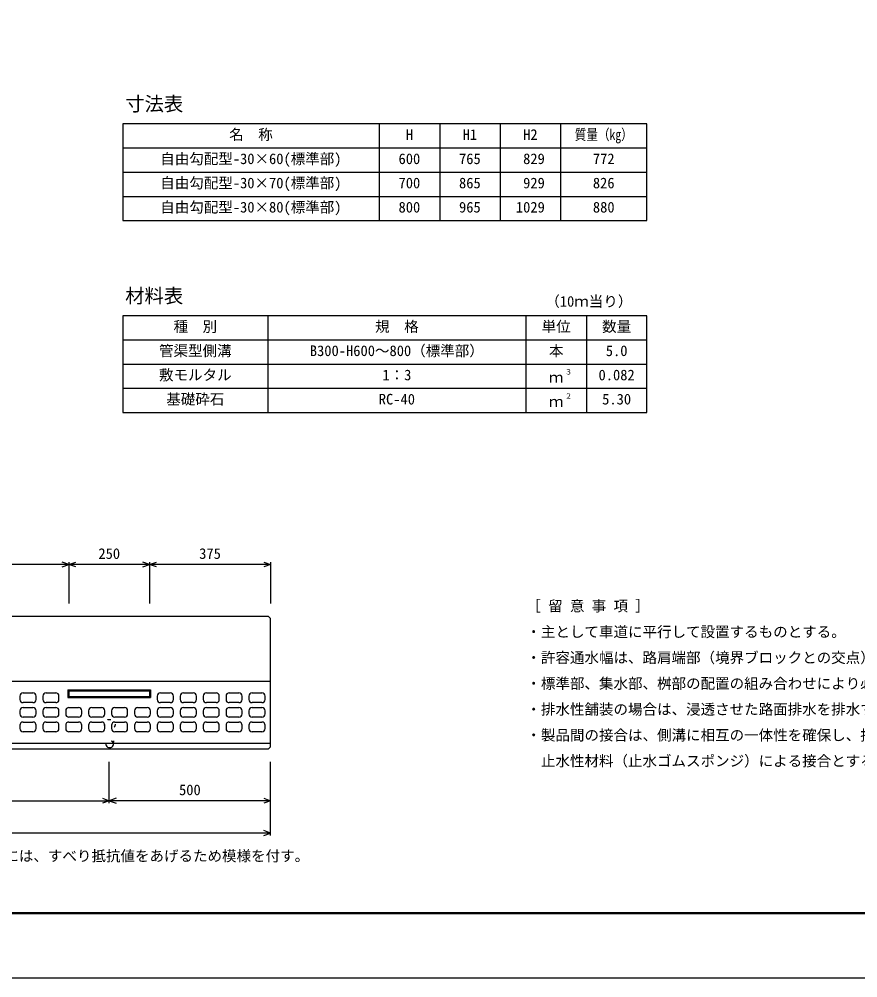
# Model space of a CAD drawing. Units: millimetres, scale not verified. Extents: x -12600 to 12600, y -5940 to 5940.
# Drawn here: x -9534 to -6934, y -5940 to -2970 of the extents above; entities that cross this region are included whole.
import ezdxf
from ezdxf.enums import TextEntityAlignment as Align

# ---------------------------------------------------------------- set-up
doc = ezdxf.new("R2010")
doc.units = ezdxf.units.MM
doc.header["$LTSCALE"] = 40
doc.linetypes.add('DOTTED', pattern=[1.75, 0.25, -1.5])
for name, color, linetype, lineweight in [('0-0_DIM', 7, 'Continuous', 25), ('0-1_Defpoints', 5, 'Continuous', 25), ('0-2_HATCH', 6, 'Continuous', 25), ('0-3_HYO', 3, 'Continuous', 25), ('0-4_HYO2', 4, 'Continuous', 25), ('0-5_OUTLINE', 3, 'Continuous', 25), ('0-6_OUTLINE2', 4, 'DOTTED', 25), ('0-7_TXT', 7, 'Continuous', 25), ('0-8_WAKU', 3, 'Continuous', 25)]:
    doc.layers.add(name, color=color, linetype=linetype, lineweight=lineweight)
doc.styles.add('ＭＳ ゴシック', font='')
doc.styles.get('ＭＳ ゴシック').set_extended_font_data('MS Gothic')

msp = doc.modelspace()

# ---------------------------------------------------------------- linework, layer by layer
at = {"layer": '0-0_DIM'}
for p, q in [((-9379.31, -4652.02), (-9379.31, -4780.52)), ((-9129.31, -4652.02), (-9129.31, -4780.52)), ((-8754.31, -4652.02), (-8754.31, -4780.52)), ((-9254.31, -5399.02), (-9254.31, -5270.52)), ((-8754.31, -5499.02), (-8754.31, -5270.52)), ((-10254.31, -5391.52), (-9254.31, -5391.52)), ((-8754.31, -5391.52), (-9254.31, -5391.52)), ((-8754.31, -5491.52), (-10754.31, -5491.52))]:
    msp.add_line(p, q, dxfattribs=at)
for points in [[(-8754.31, -4659.52), (-9129.31, -4659.52), (-9379.31, -4659.52), (-10129.31, -4659.52), (-10379.31, -4659.52), (-10754.31, -4659.52)], [(-9400.46, -4667.21), (-9379.31, -4659.52), (-9400.46, -4651.82)], [(-9358.17, -4667.21), (-9379.31, -4659.52), (-9358.17, -4651.82)], [(-9150.46, -4667.21), (-9129.31, -4659.52), (-9150.46, -4651.82)], [(-9108.17, -4667.21), (-9129.31, -4659.52), (-9108.17, -4651.82)], [(-8775.46, -4651.82), (-8754.31, -4659.52), (-8775.46, -4667.21)], [(-9275.46, -5383.82), (-9254.31, -5391.52), (-9275.46, -5399.21)], [(-9233.17, -5383.82), (-9254.31, -5391.52), (-9233.17, -5399.21)], [(-8775.46, -5383.82), (-8754.31, -5391.52), (-8775.46, -5399.21)], [(-8775.46, -5499.21), (-8754.31, -5491.52), (-8775.46, -5483.82)]]:
    msp.add_lwpolyline(points, dxfattribs=at)
at = {"layer": '0-1_Defpoints'}
msp.add_lwpolyline([(-12600, -5940), (-4200, -5940), (-4200, 0), (-12600, 0)], close=True, dxfattribs=at)
at = {"layer": '0-2_HATCH'}
for p, q in [((-9531.31, -5067.52), (-9531.31, -5077.52)), ((-9521.31, -5057.52), (-9491.31, -5057.52)), ((-9481.31, -5077.52), (-9481.31, -5067.52)), ((-9460.31, -5067.52), (-9460.31, -5077.52)), ((-9450.31, -5057.52), (-9420.31, -5057.52)), ((-9410.31, -5077.52), (-9410.31, -5067.52)), ((-9105.31, -5067.52), (-9105.31, -5077.52)), ((-9095.31, -5057.52), (-9065.31, -5057.52)), ((-9055.31, -5077.52), (-9055.31, -5067.52)), ((-9034.31, -5067.52), (-9034.31, -5077.52)), ((-9024.31, -5057.52), (-8994.31, -5057.52)), ((-8984.31, -5077.52), (-8984.31, -5067.52)), ((-8963.31, -5067.52), (-8963.31, -5077.52)), ((-8953.31, -5057.52), (-8923.31, -5057.52)), ((-8913.31, -5077.52), (-8913.31, -5067.52)), ((-8892.31, -5067.52), (-8892.31, -5077.52)), ((-8882.31, -5057.52), (-8852.31, -5057.52)), ((-8842.31, -5077.52), (-8842.31, -5067.52)), ((-8821.31, -5067.52), (-8821.31, -5077.52)), ((-8811.31, -5057.52), (-8781.31, -5057.52)), ((-8771.31, -5077.52), (-8771.31, -5067.52)), ((-9491.31, -5087.52), (-9521.31, -5087.52)), ((-9521.31, -5102.52), (-9491.31, -5102.52)), ((-9420.31, -5087.52), (-9450.31, -5087.52)), ((-9450.31, -5102.52), (-9420.31, -5102.52)), ((-9379.31, -5102.52), (-9349.31, -5102.52)), ((-9308.31, -5102.52), (-9278.31, -5102.52)), ((-9237.31, -5102.52), (-9207.31, -5102.52)), ((-9166.31, -5102.52), (-9136.31, -5102.52)), ((-9065.31, -5087.52), (-9095.31, -5087.52)), ((-9095.31, -5102.52), (-9065.31, -5102.52)), ((-8994.31, -5087.52), (-9024.31, -5087.52)), ((-9024.31, -5102.52), (-8994.31, -5102.52)), ((-8923.31, -5087.52), (-8953.31, -5087.52)), ((-8953.31, -5102.52), (-8923.31, -5102.52)), ((-8852.31, -5087.52), (-8882.31, -5087.52)), ((-8882.31, -5102.52), (-8852.31, -5102.52)), ((-8781.31, -5087.52), (-8811.31, -5087.52)), ((-8811.31, -5102.52), (-8781.31, -5102.52)), ((-9531.31, -5112.52), (-9531.31, -5122.52)), ((-9491.31, -5132.52), (-9521.31, -5132.52)), ((-9481.31, -5122.52), (-9481.31, -5112.52)), ((-9460.31, -5112.52), (-9460.31, -5122.52)), ((-9420.31, -5132.52), (-9450.31, -5132.52)), ((-9410.31, -5122.52), (-9410.31, -5112.52)), ((-9389.31, -5112.52), (-9389.31, -5122.52)), ((-9349.31, -5132.52), (-9379.31, -5132.52)), ((-9339.31, -5122.52), (-9339.31, -5112.52)), ((-9318.31, -5112.52), (-9318.31, -5122.52)), ((-9278.31, -5132.52), (-9308.31, -5132.52)), ((-9268.31, -5124.52), (-9268.31, -5112.52)), ((-9247.31, -5112.52), (-9247.31, -5124.52)), ((-9207.31, -5132.52), (-9237.31, -5132.52)), ((-9197.31, -5122.52), (-9197.31, -5112.52)), ((-9176.31, -5112.52), (-9176.31, -5122.52)), ((-9136.31, -5132.52), (-9166.31, -5132.52)), ((-9126.31, -5122.52), (-9126.31, -5112.52)), ((-9105.31, -5112.52), (-9105.31, -5122.52)), ((-9065.31, -5132.52), (-9095.31, -5132.52)), ((-9055.31, -5122.52), (-9055.31, -5112.52)), ((-9034.31, -5112.52), (-9034.31, -5122.52)), ((-8994.31, -5132.52), (-9024.31, -5132.52)), ((-8984.31, -5122.52), (-8984.31, -5112.52)), ((-8963.31, -5112.52), (-8963.31, -5122.52)), ((-8923.31, -5132.52), (-8953.31, -5132.52)), ((-8913.31, -5122.52), (-8913.31, -5112.52)), ((-8892.31, -5112.52), (-8892.31, -5122.52)), ((-8852.31, -5132.52), (-8882.31, -5132.52)), ((-8842.31, -5122.52), (-8842.31, -5112.52)), ((-8821.31, -5112.52), (-8821.31, -5122.52)), ((-8781.31, -5132.52), (-8811.31, -5132.52)), ((-8771.31, -5122.52), (-8771.31, -5112.52)), ((-9531.31, -5157.52), (-9531.31, -5167.52)), ((-9521.31, -5147.52), (-9491.31, -5147.52)), ((-9481.31, -5167.52), (-9481.31, -5157.52)), ((-9460.31, -5157.52), (-9460.31, -5167.52)), ((-9450.31, -5147.52), (-9420.31, -5147.52)), ((-9410.31, -5167.52), (-9410.31, -5157.52)), ((-9389.31, -5157.52), (-9389.31, -5167.52)), ((-9379.31, -5147.52), (-9349.31, -5147.52)), ((-9339.31, -5167.52), (-9339.31, -5157.52)), ((-9318.31, -5157.52), (-9318.31, -5167.52)), ((-9308.31, -5147.52), (-9278.31, -5147.52)), ((-9268.31, -5167.52), (-9268.31, -5157.52)), ((-9247.31, -5157.52), (-9247.31, -5167.52)), ((-9237.31, -5147.52), (-9207.31, -5147.52)), ((-9197.31, -5167.52), (-9197.31, -5157.52)), ((-9176.31, -5157.52), (-9176.31, -5167.52)), ((-9166.31, -5147.52), (-9136.31, -5147.52)), ((-9126.31, -5167.52), (-9126.31, -5157.52)), ((-9105.31, -5157.52), (-9105.31, -5167.52)), ((-9095.31, -5147.52), (-9065.31, -5147.52)), ((-9055.31, -5167.52), (-9055.31, -5157.52)), ((-9034.31, -5157.52), (-9034.31, -5167.52)), ((-9024.31, -5147.52), (-8994.31, -5147.52)), ((-8984.31, -5167.52), (-8984.31, -5157.52)), ((-8963.31, -5157.52), (-8963.31, -5167.52)), ((-8953.31, -5147.52), (-8923.31, -5147.52)), ((-8913.31, -5167.52), (-8913.31, -5157.52)), ((-8892.31, -5157.52), (-8892.31, -5167.52)), ((-8882.31, -5147.52), (-8852.31, -5147.52)), ((-8842.31, -5167.52), (-8842.31, -5157.52)), ((-8821.31, -5157.52), (-8821.31, -5167.52)), ((-8811.31, -5147.52), (-8781.31, -5147.52)), ((-8771.31, -5167.52), (-8771.31, -5157.52)), ((-9491.31, -5177.52), (-9521.31, -5177.52)), ((-9420.31, -5177.52), (-9450.31, -5177.52)), ((-9349.31, -5177.52), (-9379.31, -5177.52)), ((-9278.31, -5177.52), (-9308.31, -5177.52)), ((-9207.31, -5177.52), (-9237.31, -5177.52)), ((-9136.31, -5177.52), (-9166.31, -5177.52)), ((-9065.31, -5177.52), (-9095.31, -5177.52)), ((-8994.31, -5177.52), (-9024.31, -5177.52)), ((-8923.31, -5177.52), (-8953.31, -5177.52)), ((-8852.31, -5177.52), (-8882.31, -5177.52)), ((-8781.31, -5177.52), (-8811.31, -5177.52))]:
    msp.add_line(p, q, dxfattribs=at)
for centre, start, end in [((-9521.31, -5067.52), 90, 180), ((-9521.31, -5077.52), 180, 270), ((-9491.31, -5067.52), 0, 90), ((-9491.31, -5077.52), 270, 0), ((-9450.31, -5067.52), 90, 180), ((-9450.31, -5077.52), 180, 270), ((-9420.31, -5067.52), 0, 90), ((-9420.31, -5077.52), 270, 0), ((-9095.31, -5067.52), 90, 180), ((-9095.31, -5077.52), 180, 270), ((-9065.31, -5067.52), 0, 90), ((-9065.31, -5077.52), 270, 0), ((-9024.31, -5067.52), 90, 180), ((-9024.31, -5077.52), 180, 270), ((-8994.31, -5067.52), 0, 90), ((-8994.31, -5077.52), 270, 0), ((-8953.31, -5067.52), 90, 180), ((-8953.31, -5077.52), 180, 270), ((-8923.31, -5067.52), 0, 90), ((-8923.31, -5077.52), 270, 0), ((-8882.31, -5067.52), 90, 180), ((-8882.31, -5077.52), 180, 270), ((-8852.31, -5067.52), 0, 90), ((-8852.31, -5077.52), 270, 0), ((-8811.31, -5067.52), 90, 180), ((-8811.31, -5077.52), 180, 270), ((-8781.31, -5067.52), 0, 90), ((-8781.31, -5077.52), 270, 0), ((-9521.31, -5112.52), 90, 180), ((-9491.31, -5112.52), 0, 90), ((-9450.31, -5112.52), 90, 180), ((-9420.31, -5112.52), 0, 90), ((-9379.31, -5112.52), 90, 180), ((-9349.31, -5112.52), 0, 90), ((-9308.31, -5112.52), 90, 180), ((-9278.31, -5112.52), 0, 90), ((-9237.31, -5112.52), 90, 180), ((-9207.31, -5112.52), 0, 90), ((-9166.31, -5112.52), 90, 180), ((-9136.31, -5112.52), 0, 90), ((-9095.31, -5112.52), 90, 180), ((-9065.31, -5112.52), 0, 90), ((-9024.31, -5112.52), 90, 180), ((-8994.31, -5112.52), 0, 90), ((-8953.31, -5112.52), 90, 180), ((-8923.31, -5112.52), 0, 90), ((-8882.31, -5112.52), 90, 180), ((-8852.31, -5112.52), 0, 90), ((-8811.31, -5112.52), 90, 180), ((-8781.31, -5112.52), 0, 90), ((-9521.31, -5122.52), 180, 270), ((-9491.31, -5122.52), 270, 0), ((-9450.31, -5122.52), 180, 270), ((-9420.31, -5122.52), 270, 0), ((-9379.31, -5122.52), 180, 270), ((-9349.31, -5122.52), 270, 0), ((-9308.31, -5122.52), 180, 270), ((-9278.31, -5122.52), 270, 0), ((-9237.31, -5122.52), 180, 270), ((-9207.31, -5122.52), 270, 0), ((-9166.31, -5122.52), 180, 270), ((-9136.31, -5122.52), 270, 0), ((-9095.31, -5122.52), 180, 270), ((-9065.31, -5122.52), 270, 0), ((-9024.31, -5122.52), 180, 270), ((-8994.31, -5122.52), 270, 0), ((-8953.31, -5122.52), 180, 270), ((-8923.31, -5122.52), 270, 0), ((-8882.31, -5122.52), 180, 270), ((-8852.31, -5122.52), 270, 0), ((-8811.31, -5122.52), 180, 270), ((-8781.31, -5122.52), 270, 0), ((-9521.31, -5157.52), 90, 180), ((-9521.31, -5167.52), 180, 270), ((-9491.31, -5157.52), 0, 90), ((-9491.31, -5167.52), 270, 0), ((-9450.31, -5157.52), 90, 180), ((-9450.31, -5167.52), 180, 270), ((-9420.31, -5157.52), 0, 90), ((-9420.31, -5167.52), 270, 0), ((-9379.31, -5157.52), 90, 180), ((-9379.31, -5167.52), 180, 270), ((-9349.31, -5157.52), 0, 90), ((-9349.31, -5167.52), 270, 0), ((-9308.31, -5157.52), 90, 180), ((-9308.31, -5167.52), 180, 270), ((-9278.31, -5157.52), 0, 90), ((-9278.31, -5167.52), 270, 0), ((-9237.31, -5157.52), 90, 180), ((-9237.31, -5167.52), 180, 270), ((-9207.31, -5157.52), 0, 90), ((-9207.31, -5167.52), 270, 0), ((-9166.31, -5157.52), 90, 180), ((-9166.31, -5167.52), 180, 270), ((-9136.31, -5157.52), 0, 90), ((-9136.31, -5167.52), 270, 0), ((-9095.31, -5157.52), 90, 180), ((-9095.31, -5167.52), 180, 270), ((-9065.31, -5157.52), 0, 90), ((-9065.31, -5167.52), 270, 0), ((-9024.31, -5157.52), 90, 180), ((-9024.31, -5167.52), 180, 270), ((-8994.31, -5157.52), 0, 90), ((-8994.31, -5167.52), 270, 0), ((-8953.31, -5157.52), 90, 180), ((-8953.31, -5167.52), 180, 270), ((-8923.31, -5157.52), 0, 90), ((-8923.31, -5167.52), 270, 0), ((-8882.31, -5157.52), 90, 180), ((-8882.31, -5167.52), 180, 270), ((-8852.31, -5157.52), 0, 90), ((-8852.31, -5167.52), 270, 0), ((-8811.31, -5157.52), 90, 180), ((-8811.31, -5167.52), 180, 270), ((-8781.31, -5157.52), 0, 90), ((-8781.31, -5167.52), 270, 0)]:
    msp.add_arc(centre, 10, start, end, dxfattribs=at)
at = {"layer": '0-3_HYO'}
for p, q in [((-8417.5, -3293.87), (-8417.5, -3593.87)), ((-8230, -3293.87), (-8230, -3593.87)), ((-8042.5, -3293.87), (-8042.5, -3593.87)), ((-7855, -3293.87), (-7855, -3593.87)), ((-9212.5, -3368.87), (-7587.5, -3368.87)), ((-8762.5, -3888.65), (-8762.5, -4188.65)), ((-7962.5, -3888.65), (-7962.5, -4188.65)), ((-7775, -3888.65), (-7775, -4188.65)), ((-9212.5, -3963.65), (-7587.5, -3963.65))]:
    msp.add_line(p, q, dxfattribs=at)
for points in [[(-9212.5, -3593.87), (-7587.5, -3593.87), (-7587.5, -3293.87), (-9212.5, -3293.87)], [(-9212.5, -4188.65), (-7587.5, -4188.65), (-7587.5, -3888.65), (-9212.5, -3888.65)]]:
    msp.add_lwpolyline(points, close=True, dxfattribs=at)
at = {"layer": '0-4_HYO2'}
for p, q in [((-9212.5, -3443.87), (-7587.5, -3443.87)), ((-9212.5, -3518.87), (-7587.5, -3518.87)), ((-9212.5, -4038.65), (-7587.5, -4038.65)), ((-9212.5, -4113.65), (-7587.5, -4113.65))]:
    msp.add_line(p, q, dxfattribs=at)
at = {"layer": '0-5_OUTLINE'}
for p, q in [((-8760.31, -4820.52), (-10748.31, -4820.52)), ((-8760.31, -4820.52), (-8754.31, -4826.52)), ((-8754.31, -5224.52), (-8754.31, -4826.52)), ((-10754.31, -5020.52), (-8754.31, -5020.52)), ((-9129.31, -5050.52), (-9126.31, -5047.52)), ((-9382.31, -5071.52), (-9126.31, -5071.52)), ((-9379.31, -5050.52), (-9129.31, -5050.52)), ((-9379.31, -5050.52), (-9379.31, -5068.52)), ((-9379.31, -5068.52), (-9129.31, -5068.52)), ((-9129.31, -5050.52), (-9129.31, -5068.52)), ((-9129.31, -5068.52), (-9126.31, -5071.52)), ((-8754.31, -5214.52), (-10754.31, -5214.52)), ((-8760.31, -5230.52), (-8754.31, -5224.52)), ((-10748.31, -5230.52), (-8760.31, -5230.52))]:
    msp.add_line(p, q, dxfattribs=at)
for points in [[(-9382.31, -5047.52), (-9382.31, -5071.52), (-9379.31, -5068.52)], [(-9379.31, -5050.52), (-9382.31, -5047.52), (-9126.31, -5047.52), (-9126.31, -5071.52)]]:
    msp.add_lwpolyline(points, dxfattribs=at)
at = {"layer": '0-6_OUTLINE2'}
for p, q in [((-9270.03, -5154.52), (-9265.03, -5216.02)), ((-9241.03, -5216.02), (-9236.03, -5154.52))]:
    msp.add_line(p, q, dxfattribs=at)
msp.add_ellipse((-9253.03, -5154.52), major_axis=(17, 0), ratio=0.9, dxfattribs=at)
at = {"layer": '0-6_OUTLINE2', "linetype": 'Continuous'}
msp.add_ellipse((-9253.03, -5216.02), major_axis=(12, 0), ratio=0.88, start_param=2.9990651, end_param=6.4257128, dxfattribs=at)
at = {"layer": '0-6_OUTLINE2'}
msp.add_ellipse((-9253.03, -5216.02), major_axis=(12, 0), ratio=0.88, start_param=0.1425275, end_param=2.9990651, dxfattribs=at)
at = {"layer": '0-8_WAKU', "lineweight": 50}
msp.add_lwpolyline([(-12400, -5740), (-4400, -5740), (-4400, -200), (-12400, -200)], close=True, dxfattribs=at)

# ---------------------------------------------------------------- texts
at = {"layer": '0-0_DIM', "style": 'ＭＳ ゴシック'}
for s, p in [('250', (-9288.06, -4652.02)), ('375', (-8975.56, -4652.02)), ('500', (-9038.06, -5384.02))]:
    msp.add_text(s, height=32.99, dxfattribs=at).set_placement(p, align=Align.BOTTOM_LEFT)
at = {"layer": '0-7_TXT', "style": 'ＭＳ ゴシック'}
for s, height, p in [('寸法表', 43.99, (-9205, -3267.62)), ('名\u3000称', 32.99, (-8882.5, -3353.87)), ('H', 32.99, (-8335, -3353.87)), ('H1', 32.99, (-8158.75, -3353.87)), ('H2', 32.99, (-7971.25, -3353.87)), ('自由勾配型-30×60(標準部)', 32.99, (-9096.25, -3428.87)), ('600', 32.99, (-8357.5, -3428.87)), ('765', 32.99, (-8170, -3428.87)), (' 829', 32.99, (-7993.75, -3428.87)), ('772', 32.99, (-7755, -3428.87)), ('自由勾配型-30×70(標準部)', 32.99, (-9096.25, -3503.87)), ('700', 32.99, (-8357.5, -3503.87)), ('865', 32.99, (-8170, -3503.87)), (' 929', 32.99, (-7993.75, -3503.87)), ('826', 32.99, (-7755, -3503.87)), ('自由勾配型-30×80(標準部)', 32.99, (-9096.25, -3578.87)), ('800', 32.99, (-8357.5, -3578.87)), ('965', 32.99, (-8170, -3578.87)), ('1029', 32.99, (-7993.75, -3578.87)), ('880', 32.99, (-7755, -3578.87)), ('材料表', 43.99, (-9205, -3862.4)), ('（10ｍ当り）', 32.99, (-7902.5, -3870.65)), ('種\u3000別', 32.99, (-9055, -3948.65)), ('規\u3000格', 32.99, (-8430, -3948.65)), ('単位', 32.99, (-7913.75, -3948.65)), ('数量', 32.99, (-7726.25, -3948.65)), ('管渠型側溝', 32.99, (-9100, -4023.65)), ('B300-H600～800（標準部）', 32.99, (-8632.5, -4023.65)), ('本', 32.99, (-7891.25, -4023.65)), ('5.0', 32.99, (-7715, -4023.65)), ('敷モルタル', 32.99, (-9100, -4098.65)), ('1：3', 32.99, (-8407.5, -4098.65)), ('３', 16.5, (-7842.09, -4075.87)), ('0.082', 32.99, (-7737.5, -4098.65)), ('ｍ', 32.99, (-7891.25, -4106.15)), ('基礎砕石', 32.99, (-9077.5, -4173.65)), ('RC-40', 32.99, (-8418.75, -4173.65)), ('ｍ', 32.99, (-7891.25, -4181.15)), ('２', 16.5, (-7842.09, -4150.87)), ('5.30', 32.99, (-7726.25, -4173.65)), ('［ 留 意 事 項 ］', 32.99, (-7961.08, -4814.42)), ('・主として車道に平行して設置するものとする。', 32.99, (-7961.08, -4894.42)), ('・許容通水幅は、路肩端部（境界ブロックとの交点）から車道側～１ｍとする。', 32.99, (-7961.08, -4974.42)), ('・標準部、集水部、桝部の配置の組み合わせにより必要な排水能力を確保すること。', 32.99, (-7961.08, -5054.42)), ('・排水性舗装の場合は、浸透させた路面排水を排水するための側方排水孔を設けること。', 32.99, (-7961.08, -5134.42)), ('・製品間の接合は、側溝に相互の一体性を確保し、接続部は十分な止水効果がある', 32.99, (-7961.08, -5214.42)), ('\u3000止水性材料（止水ゴムスポンジ）による接合とする。', 32.99, (-7961.08, -5294.42)), ('※エプロンには、すべり抵抗値をあげるため模様を付す。', 32.99, (-9804.62, -5588.65))]:
    msp.add_text(s, height=height, dxfattribs=at).set_placement(p, align=Align.BOTTOM_LEFT)
at = {"layer": '0-7_TXT', "style": 'ＭＳ ゴシック', "width": 0.8}
msp.add_text('質量（kg）', height=32.99, dxfattribs=at).set_placement((-7811.25, -3353.87), align=Align.BOTTOM_LEFT)

doc.saveas('drawing.dxf')
